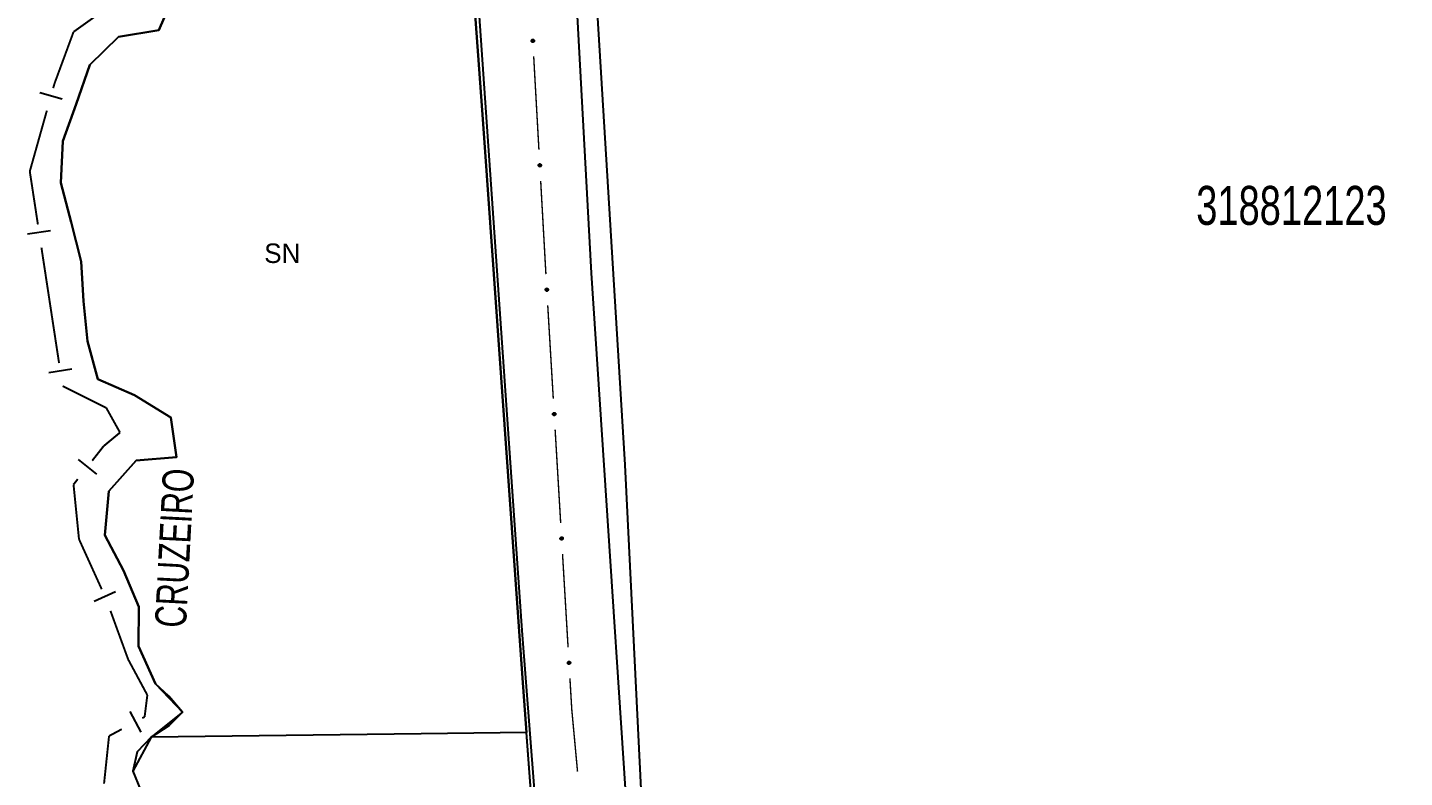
# Model space of a CAD drawing. Extents: x 201053 to 202535, y 4855063 to 4857394.
# Drawn here: x 201108.7 to 201285.6, y 4856700.7 to 4856797 of the extents above; entities that cross this region are included whole.
import ezdxf
from ezdxf.enums import TextEntityAlignment as Align

# ---------------------------------------------------------------- set-up
doc = ezdxf.new("R2010")
doc.units = 0
doc.header["$LTSCALE"] = 1.5
doc.header["$MEASUREMENT"] = 0
for name, color, linetype in [('CD_MALHA_LOTES', 7, 'CONTINUOUS'), ('CD_TXT_QUADRA', 2, 'CONTINUOUS'), ('HD-CURSO-PERENE', 170, 'CONTINUOUS'), ('HD-TXT-PRAIA', 7, 'CONTINUOUS'), ('LM-LIM-SETORES-BAIRROS', 250, 'CONTINUOUS'), ('RU-QUADRA', 210, 'CONTINUOUS'), ('SV-EIXO-RUA-PAV', 20, 'CONTINUOUS'), ('SV-RUA-PAVIM', 7, 'CONTINUOUS'), ('Th_NmrPort', 7, 'CONTINUOUS')]:
    doc.layers.add(name, color=color, linetype=linetype)
doc.styles.add('ARIAL', font='ARIAL.SHX')

msp = doc.modelspace()

# ---------------------------------------------------------------- linework, layer by layer
at = {"layer": 'CD_MALHA_LOTES', "linetype": 'Continuous', "flags": 128}
for points in [[(201187.83, 4856694.02), (201185.5, 4856740.88), (201181.88, 4856799.62), (201182.99, 4856853.96)], [(201164.37, 4856823.84), (201167.24, 4856784.66), (201172.31, 4856713.49), (201172.84, 4856706.5)], [(201124.62, 4856705.91), (201126.93, 4856707.4), (201128.62, 4856709.09), (201126.89, 4856711.17), (201125.17, 4856712.75), (201122.96, 4856717.58), (201123.02, 4856722.65), (201121.05, 4856727.31), (201118.63, 4856731.82), (201119.18, 4856737.47), (201122.66, 4856741.43), (201127.86, 4856741.85), (201127.13, 4856746.94), (201122.47, 4856749.83), (201117.75, 4856751.85), (201116.43, 4856756.76), (201115.93, 4856761.9), (201115.61, 4856766.99), (201114.33, 4856772.04), (201112.99, 4856777.06), (201113.24, 4856782.42), (201114.96, 4856787.16), (201116.74, 4856792.23), (201120.41, 4856795.84), (201125.58, 4856796.7), (201127.64, 4856801.47)], [(201124.62, 4856705.91), (201122.79, 4856704.02), (201122.23, 4856701.51), (201124.2, 4856696.75), (201124.22, 4856691.53), (201123.06, 4856686.35), (201121.65, 4856681.38), (201120.05, 4856676.57), (201120.59, 4856671.59), (201121.97, 4856666.64), (201120.36, 4856661.85), (201121.16, 4856659.46), (201121.93, 4856657.07), (201120.86, 4856654.36), (201120.08, 4856652.3)], [(201159.28, 4856706.33), (201124.62, 4856705.91)], [(201172.84, 4856706.5), (201159.28, 4856706.33)], [(201177.08, 4856650.11), (201176.73, 4856654.46), (201172.84, 4856706.5)]]:
    msp.add_lwpolyline(points, dxfattribs=at)
at = {"layer": 'HD-CURSO-PERENE', "linetype": 'Continuous'}
msp.add_polyline3d([(201127.64, 4856801.47, 2.07), (201125.58, 4856796.7, 2.07), (201120.41, 4856795.84, 2.07), (201116.74, 4856792.23, 2.07), (201114.96, 4856787.16, 2.07), (201113.24, 4856782.42, 2.07), (201112.99, 4856777.06, 2.07), (201114.33, 4856772.04, 2.07), (201115.61, 4856766.99, 2.07), (201115.93, 4856761.9, 2.07), (201116.43, 4856756.76, 2.07), (201117.75, 4856751.85, 2.07), (201122.47, 4856749.83, 2.07), (201127.13, 4856746.94, 2.07), (201127.86, 4856741.85, 2.07), (201122.66, 4856741.43, 2.07), (201119.18, 4856737.47, 2.07), (201118.63, 4856731.82, 2.07), (201121.05, 4856727.31, 2.07), (201123.02, 4856722.65, 2.07), (201122.96, 4856717.58, 2.07), (201125.17, 4856712.75, 2.07), (201128.62, 4856709.09, 2.07), (201124.62, 4856705.91, 2.07), (201122.23, 4856701.51, 2.07), (201124.2, 4856696.75, 2.07)], dxfattribs=at)
at = {"layer": 'LM-LIM-SETORES-BAIRROS', "const_width": 0.25}
for points in [[(201119.54, 4856799.97), (201114.885197, 4856796.642432)], [(201114.63, 4856796.46), (201112.316331, 4856790.186758)], [(201114.885197, 4856796.642432), (201114.63, 4856796.46)], [(201112.17, 4856789.79), (201112.013805, 4856789.234422)], [(201112.316331, 4856790.186758), (201112.17, 4856789.79)], [(201111.201866, 4856786.346385), (201109.036695, 4856778.644954)], [(201109.036695, 4856778.644954), (201109.01, 4856778.55)], [(201109.01, 4856778.55), (201110.051778, 4856771.727718)], [(201110.504635, 4856768.762095), (201112.768921, 4856753.933979)], [(201113.230535, 4856750.974732), (201118.597098, 4856748.291451)], [(201118.597098, 4856748.291451), (201118.84, 4856748.17)], [(201118.84, 4856748.17), (201120.167603, 4856745.78635)], [(201120.6, 4856745.01), (201118.974859, 4856743.662134)], [(201120.167603, 4856745.78635), (201120.6, 4856745.01)], [(201118.49, 4856743.26), (201117.027053, 4856741.395311)], [(201118.974859, 4856743.662134), (201118.49, 4856743.26)], [(201115.175284, 4856739.035025), (201114.63, 4856738.34)], [(201114.63, 4856738.34), (201115.236908, 4856732.253583)], [(201115.236908, 4856732.253583), (201115.33, 4856731.32)], [(201115.33, 4856731.32), (201118.249681, 4856724.890047)], [(201119.37606, 4856722.112005), (201120.057982, 4856720.23185)], [(201120.057982, 4856720.23185), (201120.24, 4856719.73)], [(201120.24, 4856719.73), (201121.429276, 4856716.474252)], [(201121.429276, 4856716.474252), (201121.65, 4856715.87)], [(201121.65, 4856715.87), (201123.715008, 4856712.033786)], [(201123.715008, 4856712.033786), (201124.11, 4856711.3)], [(201124.11, 4856711.3), (201123.842201, 4856709.149956)], [(201123.842201, 4856709.149956), (201123.76, 4856708.49)], [(201123.76, 4856708.49), (201123.464801, 4856708.331743)], [(201119.19, 4856706.04), (201118.549086, 4856699.923851)], [(201119.939455, 4856706.441787), (201119.19, 4856706.04)], [(201120.820792, 4856706.914276), (201119.939455, 4856706.441787)]]:
    msp.add_lwpolyline(points, dxfattribs=at)
at = {"layer": 'LM-LIM-SETORES-BAIRROS'}
for points in [[(201110.299141, 4856788.677712), (201113.187177, 4856787.865773)], [(201108.719918, 4856770.512748), (201111.685541, 4856770.965606)], [(201111.437062, 4856752.71901), (201114.402685, 4856753.171867)], [(201115.229654, 4856741.534434), (201117.58994, 4856739.682664)], [(201117.297337, 4856723.359347), (201120.028921, 4856724.599691)], [(201121.874731, 4856709.181258), (201123.292198, 4856706.537249)]]:
    msp.add_lwpolyline(points, dxfattribs=at)
at = {"layer": 'RU-QUADRA', "linetype": 'Continuous'}
for points in [[(201180.26, 4856611.31), (201177.08, 4856650.11), (201172.84, 4856706.5), (201172.31, 4856713.49), (201167.24, 4856784.66), (201164.37, 4856823.84), (201169.06, 4856827.31), (201168.73, 4856857.93), (201169.61, 4856859.92), (201171.71, 4856862.02), (201191.13, 4856868.31), (201192.01, 4856870.4), (201324.68, 4856908.68), (201356.22, 4856917.9), (201389.05, 4856927.47), (201430.76, 4856939.63)], [(201127.64, 4856801.47), (201125.58, 4856796.7), (201120.41, 4856795.84), (201116.74, 4856792.23), (201114.96, 4856787.16), (201113.24, 4856782.42), (201112.99, 4856777.06), (201114.33, 4856772.04), (201115.61, 4856766.99), (201115.93, 4856761.9), (201116.43, 4856756.76), (201117.75, 4856751.85), (201122.47, 4856749.83), (201127.13, 4856746.94), (201127.86, 4856741.85), (201122.66, 4856741.43), (201119.18, 4856737.47), (201118.63, 4856731.82), (201121.05, 4856727.31), (201123.02, 4856722.65), (201122.96, 4856717.58), (201125.17, 4856712.75), (201126.89, 4856711.17), (201128.62, 4856709.09), (201126.93, 4856707.4), (201124.62, 4856705.91), (201122.79, 4856704.02), (201122.23, 4856701.51), (201124.2, 4856696.75)]]:
    msp.add_lwpolyline(points, dxfattribs=at)
at = {"layer": 'RU-QUADRA', "linetype": 'Continuous', "flags": 128}
msp.add_lwpolyline([(201386.41, 4856810.72), (201387.26, 4856796.83), (201388, 4856784.71), (201388.29, 4856779.81), (201388.49, 4856776.25), (201388.98, 4856767.28), (201389.42, 4856759.26), (201389.73, 4856753.53), (201390.68, 4856736.07), (201391.16, 4856727.36), (201391.61, 4856719), (201392.2, 4856708.23), (201392.9, 4856689.47), (201262.03, 4856679), (201188.85, 4856673.56), (201187.83, 4856694.02), (201185.5, 4856740.88), (201181.88, 4856799.62)], dxfattribs=at)
at = {"layer": 'SV-EIXO-RUA-PAV'}
for points in [[(201173.738796, 4856795.450108), (201173.77569, 4856795.418001), (201173.800833, 4856795.382862), (201173.813368, 4856795.347518), (201173.816301, 4856795.313398), (201173.81537, 4856795.278153), (201173.806592, 4856795.242826), (201173.788164, 4856795.205775), (201173.756215, 4856795.16854), (201173.718526, 4856795.145149), (201173.684533, 4856795.131006), (201173.64913, 4856795.125899), (201173.614907, 4856795.127377), (201173.578513, 4856795.137709), (201173.541148, 4856795.156751), (201173.504484, 4856795.189782), (201173.480071, 4856795.224401), (201173.468844, 4856795.258905), (201173.463935, 4856795.294529), (201173.465317, 4856795.330499), (201173.474134, 4856795.365127), (201173.493373, 4856795.402714), (201173.526455, 4856795.438469), (201173.560705, 4856795.463213), (201173.595042, 4856795.474921), (201173.630223, 4856795.478964), (201173.665584, 4856795.47846), (201173.701463, 4856795.471114), (201173.738796, 4856795.450108)], [(201174.63168, 4856779.475159), (201174.668607, 4856779.44309), (201174.693787, 4856779.407977), (201174.706359, 4856779.372647), (201174.709327, 4856779.33853), (201174.708433, 4856779.303284), (201174.699692, 4856779.267948), (201174.681303, 4856779.230878), (201174.649394, 4856779.193609), (201174.611729, 4856779.170179), (201174.577751, 4856779.156), (201174.542354, 4856779.150856), (201174.508129, 4856779.152298), (201174.471724, 4856779.162592), (201174.434339, 4856779.181595), (201174.39764, 4856779.214588), (201174.373191, 4856779.24918), (201174.361928, 4856779.283673), (201174.356982, 4856779.319291), (201174.358326, 4856779.355263), (201174.367106, 4856779.389901), (201174.386307, 4856779.427507), (201174.419351, 4856779.463297), (201174.453574, 4856779.488076), (201174.4879, 4856779.499821), (201174.523076, 4856779.503901), (201174.558438, 4856779.503434), (201174.594324, 4856779.496126), (201174.63168, 4856779.475159)], [(201175.530471, 4856763.500792), (201175.567505, 4856763.468847), (201175.592801, 4856763.433818), (201175.605491, 4856763.39853), (201175.608574, 4856763.364423), (201175.607797, 4856763.329175), (201175.599174, 4856763.29381), (201175.580908, 4856763.256678), (201175.549123, 4856763.219303), (201175.511537, 4856763.195748), (201175.477606, 4856763.181456), (201175.442226, 4856763.176194), (201175.407997, 4856763.177522), (201175.371558, 4856763.187695), (201175.33411, 4856763.206572), (201175.297301, 4856763.239443), (201175.272737, 4856763.273954), (201175.261359, 4856763.308409), (201175.256294, 4856763.34401), (201175.257518, 4856763.379987), (201175.266183, 4856763.414653), (201175.285258, 4856763.452323), (201175.318183, 4856763.488224), (201175.352323, 4856763.513117), (201175.386609, 4856763.524975), (201175.421772, 4856763.529172), (201175.457135, 4856763.528824), (201175.493046, 4856763.521635), (201175.530471, 4856763.500792)], [(201176.481378, 4856747.529074), (201176.518412, 4856747.497129), (201176.543709, 4856747.4621), (201176.556398, 4856747.426812), (201176.559481, 4856747.392705), (201176.558704, 4856747.357457), (201176.550081, 4856747.322092), (201176.531815, 4856747.28496), (201176.50003, 4856747.247585), (201176.462444, 4856747.22403), (201176.428513, 4856747.209738), (201176.393133, 4856747.204476), (201176.358904, 4856747.205804), (201176.322465, 4856747.215977), (201176.285017, 4856747.234854), (201176.248208, 4856747.267725), (201176.223644, 4856747.302236), (201176.212266, 4856747.336691), (201176.207201, 4856747.372292), (201176.208425, 4856747.408269), (201176.21709, 4856747.442935), (201176.236165, 4856747.480605), (201176.26909, 4856747.516506), (201176.303231, 4856747.541399), (201176.337516, 4856747.553257), (201176.372679, 4856747.557454), (201176.408042, 4856747.557106), (201176.443953, 4856747.549917), (201176.481378, 4856747.529074)], [(201177.432285, 4856731.557356), (201177.469319, 4856731.525411), (201177.494616, 4856731.490382), (201177.507305, 4856731.455094), (201177.510388, 4856731.420987), (201177.509611, 4856731.385739), (201177.500988, 4856731.350374), (201177.482722, 4856731.313242), (201177.450937, 4856731.275867), (201177.413351, 4856731.252312), (201177.37942, 4856731.23802), (201177.344041, 4856731.232758), (201177.309811, 4856731.234086), (201177.273372, 4856731.244259), (201177.235924, 4856731.263136), (201177.199115, 4856731.296007), (201177.174551, 4856731.330518), (201177.163173, 4856731.364973), (201177.158108, 4856731.400574), (201177.159332, 4856731.436551), (201177.167997, 4856731.471217), (201177.187072, 4856731.508887), (201177.219997, 4856731.544788), (201177.254138, 4856731.569681), (201177.288424, 4856731.581539), (201177.323586, 4856731.585736), (201177.35895, 4856731.585388), (201177.39486, 4856731.578199), (201177.432285, 4856731.557356)], [(201178.383192, 4856715.585638), (201178.420226, 4856715.553693), (201178.445523, 4856715.518664), (201178.458212, 4856715.483376), (201178.461295, 4856715.449269), (201178.460518, 4856715.414021), (201178.451895, 4856715.378656), (201178.433629, 4856715.341524), (201178.401845, 4856715.304149), (201178.364258, 4856715.280594), (201178.330327, 4856715.266302), (201178.294948, 4856715.26104), (201178.260718, 4856715.262368), (201178.224279, 4856715.272541), (201178.186831, 4856715.291418), (201178.150023, 4856715.324289), (201178.125458, 4856715.3588), (201178.11408, 4856715.393255), (201178.109015, 4856715.428857), (201178.110239, 4856715.464833), (201178.118904, 4856715.499499), (201178.137979, 4856715.537169), (201178.170904, 4856715.57307), (201178.205045, 4856715.597963), (201178.239331, 4856715.609821), (201178.274493, 4856715.614018), (201178.309857, 4856715.61367), (201178.345767, 4856715.606481), (201178.383192, 4856715.585638)]]:
    msp.add_lwpolyline(points, close=True, dxfattribs=at)
for points in [[(201173.465317, 4856795.330499), (201173.480071, 4856795.224401)], [(201173.470599, 4856795.343515), (201173.491435, 4856795.213471)], [(201173.474134, 4856795.365127), (201173.504484, 4856795.189782)], [(201173.486432, 4856795.378553), (201173.521925, 4856795.180987)], [(201173.493373, 4856795.402714), (201173.541148, 4856795.156751)], [(201173.511653, 4856795.416842), (201173.559152, 4856795.150242)], [(201173.526455, 4856795.438469), (201173.578513, 4856795.137709)], [(201173.542699, 4856795.448619), (201173.595402, 4856795.137208)], [(201173.560705, 4856795.463213), (201173.614907, 4856795.127377)], [(201173.577296, 4856795.465559), (201173.631352, 4856795.129624)], [(201173.595042, 4856795.474921), (201173.64913, 4856795.125899)], [(201173.612345, 4856795.474325), (201173.664126, 4856795.130065)], [(201173.630223, 4856795.478964), (201173.684533, 4856795.131006)], [(201173.649206, 4856795.474991), (201173.703036, 4856795.143143)], [(201173.665584, 4856795.47846), (201173.718526, 4856795.145149)], [(201173.683643, 4856795.470057), (201173.737558, 4856795.161446)], [(201173.701463, 4856795.471114), (201173.756215, 4856795.16854)], [(201173.71838, 4856795.459673), (201173.770117, 4856795.190573)], [(201173.738796, 4856795.450108), (201173.788164, 4856795.205775)], [(201173.758182, 4856795.431802), (201173.79655, 4856795.231662)], [(201173.77569, 4856795.418001), (201173.806592, 4856795.242826)], [(201173.790109, 4856795.398031), (201173.809508, 4856795.269275)], [(201173.800833, 4856795.382862), (201173.81537, 4856795.278153)], [(201174.358326, 4856779.355263), (201174.373191, 4856779.24918)], [(201174.363594, 4856779.368285), (201174.384567, 4856779.238262)], [(201174.367106, 4856779.389901), (201174.39764, 4856779.214588)], [(201174.379391, 4856779.403339), (201174.415091, 4856779.205811)], [(201174.386307, 4856779.427507), (201174.434339, 4856779.181595)], [(201174.404571, 4856779.441654), (201174.45235, 4856779.175104)], [(201174.419351, 4856779.463297), (201174.471724, 4856779.162592)], [(201174.435584, 4856779.473464), (201174.488613, 4856779.162108)], [(201174.453574, 4856779.488076), (201174.508129, 4856779.152298)], [(201174.470164, 4856779.49044), (201174.524571, 4856779.154562)], [(201174.4879, 4856779.499821), (201174.542354, 4856779.150856)], [(201174.505203, 4856779.499243), (201174.557345, 4856779.155037)], [(201174.523076, 4856779.503901), (201174.577751, 4856779.156)], [(201174.542063, 4856779.499947), (201174.596241, 4856779.168156)], [(201174.558438, 4856779.503434), (201174.611729, 4856779.170179)], [(201174.576505, 4856779.495049), (201174.630744, 4856779.186495)], [(201174.594324, 4856779.496126), (201174.649394, 4856779.193609)], [(201174.611254, 4856779.484702), (201174.663272, 4856779.215657)], [(201174.63168, 4856779.475159), (201174.681303, 4856779.230878)], [(201174.651084, 4856779.456873), (201174.689662, 4856779.256773)], [(201174.668607, 4856779.44309), (201174.699692, 4856779.267948)], [(201174.683047, 4856779.423136), (201174.702581, 4856779.294399)], [(201174.693787, 4856779.407977), (201174.708433, 4856779.303284)], [(201175.257518, 4856763.379987), (201175.272737, 4856763.273954)], [(201175.262743, 4856763.393025), (201175.284149, 4856763.263074)], [(201175.266183, 4856763.414653), (201175.297301, 4856763.239443)], [(201175.278423, 4856763.428132), (201175.314781, 4856763.230724)], [(201175.285258, 4856763.452323), (201175.33411, 4856763.206572)], [(201175.303476, 4856763.466531), (201175.352142, 4856763.200142)], [(201175.318183, 4856763.488224), (201175.371558, 4856763.187695)], [(201175.334382, 4856763.498444), (201175.388449, 4856763.187267)], [(201175.352323, 4856763.513117), (201175.407997, 4856763.177522)], [(201175.368905, 4856763.515536), (201175.424432, 4856763.179841)], [(201175.386609, 4856763.524975), (201175.442226, 4856763.176194)], [(201175.403914, 4856763.524455), (201175.457203, 4856763.180425)], [(201175.421772, 4856763.529172), (201175.477606, 4856763.181456)], [(201175.440772, 4856763.525282), (201175.496056, 4856763.193674)], [(201175.457135, 4856763.528824), (201175.511537, 4856763.195748)], [(201175.475231, 4856763.520499), (201175.530497, 4856763.212128)], [(201175.493046, 4856763.521635), (201175.549123, 4856763.219303)], [(201175.510013, 4856763.510268), (201175.562928, 4856763.241397)], [(201175.530471, 4856763.500792), (201175.580908, 4856763.256678)], [(201175.549936, 4856763.482572), (201175.589181, 4856763.282601)], [(201175.567505, 4856763.468847), (201175.599174, 4856763.29381)], [(201175.582011, 4856763.448941), (201175.601974, 4856763.32027)], [(201175.592801, 4856763.433818), (201175.607797, 4856763.329175)], [(201176.208425, 4856747.408269), (201176.223644, 4856747.302236)], [(201176.21365, 4856747.421307), (201176.235056, 4856747.291356)], [(201176.21709, 4856747.442935), (201176.248208, 4856747.267725)], [(201176.22933, 4856747.456414), (201176.265688, 4856747.259006)], [(201176.236165, 4856747.480605), (201176.285017, 4856747.234854)], [(201176.254383, 4856747.494813), (201176.303049, 4856747.228424)], [(201176.26909, 4856747.516506), (201176.322465, 4856747.215977)], [(201176.285289, 4856747.526726), (201176.339356, 4856747.215549)], [(201176.303231, 4856747.541399), (201176.358904, 4856747.205804)], [(201176.319812, 4856747.543818), (201176.375339, 4856747.208123)], [(201176.337516, 4856747.553257), (201176.393133, 4856747.204476)], [(201176.354821, 4856747.552737), (201176.40811, 4856747.208707)], [(201176.372679, 4856747.557454), (201176.428513, 4856747.209738)], [(201176.39168, 4856747.553564), (201176.446963, 4856747.221956)], [(201176.408042, 4856747.557106), (201176.462444, 4856747.22403)], [(201176.426138, 4856747.548781), (201176.481405, 4856747.24041)], [(201176.443953, 4856747.549917), (201176.50003, 4856747.247585)], [(201176.46092, 4856747.53855), (201176.513835, 4856747.269679)], [(201176.481378, 4856747.529074), (201176.531815, 4856747.28496)], [(201176.500844, 4856747.510854), (201176.540088, 4856747.310883)], [(201176.518412, 4856747.497129), (201176.550081, 4856747.322092)], [(201176.532918, 4856747.477223), (201176.552882, 4856747.348552)], [(201176.543709, 4856747.4621), (201176.558704, 4856747.357457)], [(201177.159332, 4856731.436551), (201177.174551, 4856731.330518)], [(201177.164557, 4856731.449589), (201177.185963, 4856731.319638)], [(201177.167997, 4856731.471217), (201177.199115, 4856731.296007)], [(201177.180237, 4856731.484696), (201177.216595, 4856731.287288)], [(201177.187072, 4856731.508887), (201177.235924, 4856731.263136)], [(201177.20529, 4856731.523095), (201177.253956, 4856731.256706)], [(201177.219997, 4856731.544788), (201177.273372, 4856731.244259)], [(201177.236196, 4856731.555008), (201177.290263, 4856731.243831)], [(201177.254138, 4856731.569681), (201177.309811, 4856731.234086)], [(201177.270719, 4856731.5721), (201177.326246, 4856731.236405)], [(201177.288424, 4856731.581539), (201177.344041, 4856731.232758)], [(201177.305729, 4856731.581019), (201177.359018, 4856731.236989)], [(201177.323586, 4856731.585736), (201177.37942, 4856731.23802)], [(201177.342587, 4856731.581846), (201177.39787, 4856731.250238)], [(201177.35895, 4856731.585388), (201177.413351, 4856731.252312)], [(201177.377045, 4856731.577063), (201177.432312, 4856731.268692)], [(201177.39486, 4856731.578199), (201177.450937, 4856731.275867)], [(201177.411828, 4856731.566832), (201177.464743, 4856731.297961)], [(201177.432285, 4856731.557356), (201177.482722, 4856731.313242)], [(201177.451751, 4856731.539136), (201177.490995, 4856731.339165)], [(201177.469319, 4856731.525411), (201177.500988, 4856731.350374)], [(201177.483826, 4856731.505505), (201177.503789, 4856731.376834)], [(201177.494616, 4856731.490382), (201177.509611, 4856731.385739)], [(201178.110239, 4856715.464833), (201178.125458, 4856715.3588)], [(201178.115464, 4856715.477871), (201178.136871, 4856715.34792)], [(201178.118904, 4856715.499499), (201178.150023, 4856715.324289)], [(201178.131144, 4856715.512978), (201178.167502, 4856715.31557)], [(201178.137979, 4856715.537169), (201178.186831, 4856715.291418)], [(201178.156197, 4856715.551377), (201178.204863, 4856715.284988)], [(201178.170904, 4856715.57307), (201178.224279, 4856715.272541)], [(201178.187103, 4856715.58329), (201178.24117, 4856715.272113)], [(201178.205045, 4856715.597963), (201178.260718, 4856715.262368)], [(201178.221626, 4856715.600382), (201178.277153, 4856715.264687)], [(201178.239331, 4856715.609821), (201178.294948, 4856715.26104)], [(201178.256636, 4856715.609301), (201178.309925, 4856715.265271)], [(201178.274493, 4856715.614018), (201178.330327, 4856715.266302)], [(201178.293494, 4856715.610128), (201178.348777, 4856715.27852)], [(201178.309857, 4856715.61367), (201178.364258, 4856715.280594)], [(201178.327952, 4856715.605345), (201178.383219, 4856715.296974)], [(201178.345767, 4856715.606481), (201178.401845, 4856715.304149)], [(201178.362735, 4856715.595114), (201178.41565, 4856715.326243)], [(201178.383192, 4856715.585638), (201178.433629, 4856715.341524)], [(201178.402658, 4856715.567418), (201178.441902, 4856715.367447)], [(201178.420226, 4856715.553693), (201178.451895, 4856715.378656)], [(201178.434733, 4856715.533787), (201178.454696, 4856715.405116)], [(201178.445523, 4856715.518664), (201178.460518, 4856715.414021)]]:
    msp.add_lwpolyline(points, dxfattribs=at)
at = {"layer": 'SV-EIXO-RUA-PAV', "const_width": 0.18}
for points in [[(201173.746909, 4856793.303618), (201173.857025, 4856791.306652)], [(201173.857025, 4856791.306652), (201173.88, 4856790.89)], [(201173.88, 4856790.89), (201174.417626, 4856781.322378)], [(201174.642041, 4856777.328678), (201175.315286, 4856765.347579)], [(201175.547987, 4856761.354359), (201176.261168, 4856749.37557)], [(201176.498895, 4856745.382641), (201177.212075, 4856733.403852)], [(201177.449802, 4856729.410923), (201178.162982, 4856717.432134)], [(201178.400709, 4856713.439205), (201178.638436, 4856709.446275)], [(201178.638436, 4856709.446275), (201178.64, 4856709.42)], [(201178.64, 4856709.42), (201179.376943, 4856701.48045)]]:
    msp.add_lwpolyline(points, dxfattribs=at)
at = {"layer": 'SV-RUA-PAVIM', "linetype": 'Continuous'}
for points in [[(201438.08, 4856941.92, 7.87), (201367.98, 4856921, 9.61), (201252.58, 4856887.46, 8.83), (201201.3, 4856872.08, 8.73), (201195.38, 4856871.25, 8.73), (201192.96, 4856870.72, 8.75), (201192.58, 4856869.4, 8.64), (201191.88, 4856868.33, 8.64), (201172.82, 4856861.99, 8.64), (201170.08, 4856859.27, 8.87), (201169.02, 4856855.23, 8.87), (201169.95, 4856826.41, 8.99), (201165.01, 4856823.15, 8.6), (201172.22, 4856719.57, 8.83), (201178.9, 4856633.36, 8.83), (201185.81, 4856543.98, 8.83)], [(201391, 4856849.19, 9.23), (201399.06, 4856714.76, 10), (201400.39, 4856683.82, 10.65), (201399.71, 4856682.08, 10.67), (201397.91, 4856681.44, 10.68), (201276.48, 4856674.13, 10.76), (201213.4, 4856669.32, 9.16), (201189.68, 4856667.45, 9.12), (201187.47, 4856670.09, 8.81), (201181.16, 4856765.49, 9.3), (201178.53, 4856814.28, 9.16)]]:
    msp.add_polyline3d(points, dxfattribs=at)

# ---------------------------------------------------------------- texts
at = {"layer": 'CD_TXT_QUADRA', "style": 'ARIAL', "width": 0.7}
msp.add_text('318812123', height=5, dxfattribs=at).set_placement((201258.86, 4856771.68))
at = {"layer": 'HD-TXT-PRAIA', "style": 'ARIAL', "width": 0.7}
msp.add_text('CRUZEIRO', height=4, rotation=87, dxfattribs=at).set_placement((201129.06, 4856719.88))
at = {"layer": 'Th_NmrPort', "color": 1}
msp.add_text('SN', height=2.5, dxfattribs=at).set_placement((201139.127858, 4856768.033958), align=Align.MIDDLE_LEFT)

doc.saveas('drawing.dxf')
